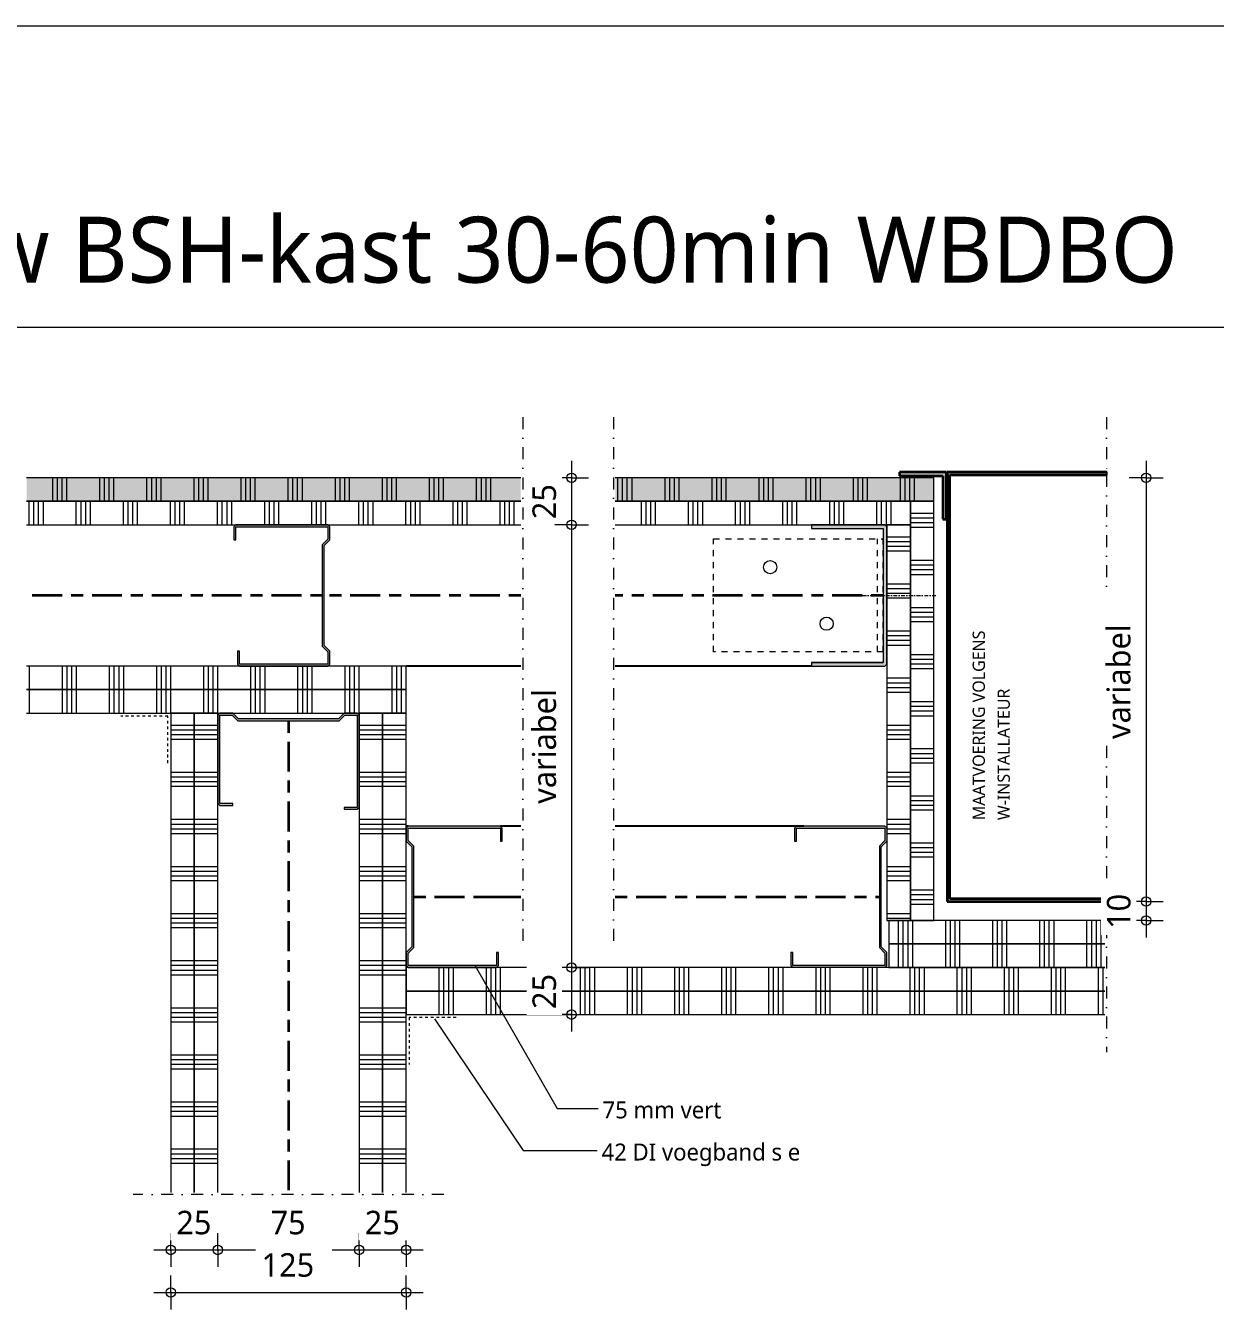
# Model space of a CAD drawing. Header units: millimetres. Extents: x -617 to 12931, y -7813 to -1363.
# Drawn here: x 9557 to 10188, y -3530 to -2848 of the extents above; entities that cross this region are included whole.
import ezdxf

# ---------------------------------------------------------------- set-up
doc = ezdxf.new("R2010")
doc.units = ezdxf.units.MM
for name, pattern in [('Center', [31.75, 6.35, -4.7625, 15.875, -4.7625]), ('Dash', [6.35, 3.175, -3.175]), ('Dash dot', [15.875, 6.35, -4.7625, 0, -4.7625]), ('Streep 1_5', [3, 1.5, -1.5]), ('Streep-stip _ detail', [4, 2, -1, 0, -1])]:
    doc.linetypes.add(name, pattern=pattern)
for name, color, linetype, lineweight in [('A-ANNO-DIMS', 211, 'Continuous', 13), ('A-ANNO-DIMS-5', 211, 'Continuous', 13), ('A-ANNO-IDEN', 131, 'Continuous', 18), ('A-DETL', 90, 'Continuous', 13), ('A-DETL-CNTR', 5, 'Center', 35), ('A-DETL-GENF', 92, 'Continuous', 18), ('A-DETL-MBND', 5, 'Continuous', 25), ('A-DETL-THIN', 151, 'Continuous', 18), ('G-ANNO-TEXT', 231, 'Continuous', 13)]:
    doc.layers.add(name, color=color, linetype=linetype, lineweight=lineweight)
doc.styles.add('Segoe UI_2', font='segoeui.ttf', dxfattribs={"height": 9})
doc.styles.add('Segoe UI_3', font='segoeui.ttf', dxfattribs={"height": 12.5})
doc.styles.add('Segoe UI_6', font='segoeui.ttf', dxfattribs={"height": 35})
doc.styles.add('Segoe UI_7', font='segoeui.ttf', dxfattribs={"height": 6.5})
doc.dimstyles.new('2_5_mm', dxfattribs={"dimscale": 304.8, "dimtxt": 13.092049, "dimasz": 0.016404, "dimexe": 0.029528, "dimexo": 0.0625, "dimgap": 0.014764, "dimtad": 1, "dimdec": 0, "dimzin": 0, "dimdsep": 46, "dimtxsty": 'Segoe UI_3', "dimblk1": 'DOTBLANK', "dimblk2": 'DOTBLANK', "dimsah": 1, "dimcen": 0.09, "dimdle": 0.029528, "dimazin": 0, "dimtfac": 1, "dimtdec": 4, "dimtix": 1, "dimtmove": 0, "dimatfit": 3, "dimfxl": 0.029528, "dimfxlon": 1, "dimtvp": 1, "dimtfill": 1, "dimtolj": 1, "dimtzin": 0, "dimarcsym": 2})
doc.dimstyles.new('2_5_mm_1', dxfattribs={"dimscale": 304.8, "dimtxt": 13.092049, "dimasz": 0.016404, "dimexe": 0.029528, "dimexo": 0.0625, "dimgap": 0.014764, "dimtad": 1, "dimdec": 0, "dimzin": 0, "dimdsep": 46, "dimtxsty": 'Segoe UI_3', "dimblk1": 'DOTBLANK', "dimblk2": 'DOTBLANK', "dimsah": 1, "dimcen": 0.09, "dimdle": 0.029528, "dimazin": 0, "dimtfac": 1, "dimtdec": 4, "dimtix": 1, "dimtmove": 2, "dimatfit": 3, "dimfxl": 0.029528, "dimfxlon": 1, "dimtvp": 1, "dimtfill": 1, "dimtolj": 1, "dimtzin": 0, "dimarcsym": 2})

# ---------------------------------------------------------------- blocks, each defined once
blk = doc.blocks.new('40  gipsplaat - D12_5-V314-22_1 Principedetails metalstud')
at = {"layer": 'A-DETL-GENF', "lineweight": 13}
h = blk.add_hatch(dxfattribs=at)
h.set_pattern_fill('FP_408', color=256, style=0, pattern_type=2)
h.set_pattern_definition([(90, (-10004.9, 3348.086), (-25, 1e-15), []), (90, (-10002.4, 3348.086), (-25, 1e-15), []), (90, (-9999.9, 3348.086), (-25, 1e-15), []), (90, (-9997.4, 3348.086), (-25, 1e-15), [])])
h.paths.add_polyline_path([(300, 0), (300, 12.5), (187.91, 12.5), (187.91, 0), (249.71, 0)])
h.paths.add_polyline_path([(73.39, 0), (114.66, 0), (114.66, 12.5), (0, 12.5), (0, 0), (14.62, 0)])
at = {"layer": 'A-DETL-GENF'}
for p, q in [((114.66, 12.5), (0, 12.5)), ((0, 12.5), (0, 0)), ((0, 12.5), (0, 0)), ((300, 12.5), (187.91, 12.5)), ((300, 0), (300, 12.5)), ((300, 0), (300, 12.5)), ((0, 0), (114.66, 0)), ((187.91, 0), (300, 0))]:
    blk.add_line(p, q, dxfattribs=at)
blk = doc.blocks.new('40  gipsplaat - D12_5-V315-22_1 Principedetails metalstud')
at = {"layer": 'A-DETL-GENF', "lineweight": 13}
h = blk.add_hatch(dxfattribs=at)
h.set_pattern_fill('FP_409', color=256, style=0, pattern_type=2)
h.set_pattern_definition([(90, (-10004.9, 3335.586), (-25, 1e-15), []), (90, (-10002.4, 3335.586), (-25, 1e-15), []), (90, (-9999.9, 3335.586), (-25, 1e-15), []), (90, (-9997.4, 3335.586), (-25, 1e-15), [])])
h.paths.add_polyline_path([(278.35, 0), (300, 0), (300, 12.5), (187.91, 12.5), (187.91, 0), (249.71, 0)])
h.paths.add_polyline_path([(114.66, 0), (114.66, 12.5), (0, 12.5), (0, 0), (73.39, 0)])
at = {"layer": 'A-DETL-GENF'}
for p, q in [((24, 12.5), (0, 12.5)), ((0, 12.5), (0, 0)), ((0, 12.5), (0, 0)), ((114.66, 12.5), (24, 12.5)), ((114.66, 12.5), (24, 12.5)), ((278.35, 12.5), (187.91, 12.5)), ((278.35, 12.5), (187.91, 12.5)), ((300, 12.5), (278.35, 12.5)), ((300, 0), (300, 12.5)), ((300, 0), (300, 12.5)), ((0, 0), (114.66, 0)), ((0, 0), (114.66, 0)), ((187.91, 0), (300, 0)), ((187.91, 0), (300, 0))]:
    blk.add_line(p, q, dxfattribs=at)
blk = doc.blocks.new('40  gipsplaat - D12_5-V344-22_1 Principedetails metalstud')
at = {"layer": 'A-DETL-GENF', "lineweight": 13}
h = blk.add_hatch(dxfattribs=at)
h.set_pattern_fill('FP_438', color=256, style=0, pattern_type=2)
h.set_pattern_definition([(270, (10016.4, -3100.586), (25, 1e-15), []), (270, (10013.9, -3100.586), (25, 1e-15), []), (270, (10011.4, -3100.586), (25, 1e-15), []), (270, (10008.9, -3100.586), (25, 1e-15), [])])
h.paths.add_polyline_path([(469.17, 12.5), (206.84, 12.5), (206.84, 0), (469.17, 0)])
h.paths.add_polyline_path([(52.5, 12.5), (0, 12.5), (0, 0), (156.67, 0), (156.67, 12.5)])
at = {"layer": 'A-DETL-GENF'}
for p, q in [((12.5, 12.5), (0, 12.5)), ((0, 12.5), (0, 0)), ((0, 12.5), (0, 0)), ((13.5, 12.5), (12.5, 12.5)), ((13.5, 12.5), (12.5, 12.5)), ((52.5, 12.5), (13.5, 12.5)), ((156.67, 12.5), (52.5, 12.5)), ((156.67, 12.5), (52.5, 12.5)), ((309.19, 12.5), (206.84, 12.5)), ((309.19, 12.5), (206.84, 12.5)), ((348.19, 12.5), (309.19, 12.5)), ((358.19, 12.5), (348.19, 12.5)), ((469.17, 12.5), (358.19, 12.5)), ((469.17, 12.5), (358.19, 12.5)), ((0, 0), (156.67, 0)), ((206.84, 0), (469.17, 0))]:
    blk.add_line(p, q, dxfattribs=at)
blk = doc.blocks.new('40  gipsplaat - stootvast D12_5-V345-22_1 Principedetails metalstud')
at = {"layer": 'A-DETL-GENF'}
h = blk.add_hatch(color=256, dxfattribs=at)
h.paths.add_polyline_path([(481.67, 12.5), (219.34, 12.5), (219.34, 0), (481.67, 0)])
h.paths.add_polyline_path([(12.5, 12.5), (0, 12.5), (0, 0), (169.17, 0), (169.17, 12.5)])
at = {"layer": 'A-DETL-GENF', "lineweight": 13}
h = blk.add_hatch(dxfattribs=at)
h.set_pattern_fill('FP_439', color=256, style=0, pattern_type=2)
h.set_pattern_definition([(270, (10028.9, -3088.086), (25, 1e-15), []), (270, (10026.4, -3088.086), (25, 1e-15), []), (270, (10023.9, -3088.086), (25, 1e-15), []), (270, (10021.4, -3088.086), (25, 1e-15), [])])
h.paths.add_polyline_path([(303.24, 12.5), (219.34, 12.5), (219.34, 0), (481.67, 0), (481.67, 12.5), (420.78, 12.5)])
h.paths.add_polyline_path([(12.5, 12.5), (0, 12.5), (0, 0), (169.17, 0), (169.17, 12.5)])
at = {"layer": 'A-DETL-GENF'}
for p, q in [((12.5, 12.5), (0, 12.5)), ((0, 12.5), (0, 0)), ((0, 12.5), (0, 0)), ((169.17, 12.5), (12.5, 12.5)), ((169.17, 12.5), (12.5, 12.5)), ((481.67, 12.5), (219.34, 12.5)), ((481.67, 12.5), (219.34, 12.5)), ((0, 0), (169.17, 0)), ((0, 0), (169.17, 0)), ((219.34, 0), (481.67, 0)), ((219.34, 0), (481.67, 0))]:
    blk.add_line(p, q, dxfattribs=at)
blk = doc.blocks.new('40  gipsplaat - D12_5-V346-22_1 Principedetails metalstud')
at = {"layer": 'A-DETL-GENF'}
for p, q in [((0, 0), (282.94, 0)), ((356.18, 0), (679.33, 0)), ((679.33, 0), (680.16, 0)), ((679.33, 0), (680.16, 0))]:
    blk.add_line(p, q, dxfattribs=at)
blk = doc.blocks.new('40  gipsplaat - D12_5-V347-22_1 Principedetails metalstud')
at = {"layer": 'A-DETL-GENF'}
for p, q in [((282.94, 12.5), (0, 12.5)), ((679.33, 12.5), (356.18, 12.5))]:
    blk.add_line(p, q, dxfattribs=at)
blk = doc.blocks.new('22 metalstud profiel - 75 mm vert-V297-22_1 Principedetails metalstud')
at = {"layer": 'A-DETL-GENF'}
blk.add_hatch(color=256, dxfattribs=at).paths.add_polyline_path([(-37.5, 50), (-37.5, 1), (-36.5, 0), (-29.5, 0), (-26.5, 3), (26.5, 3), (29.5, 0), (36.5, 0), (37.5, 1), (37.5, 48), (36.5, 49), (29.5, 49), (29.5, 48), (36.5, 48), (36.5, 1), (29.91, 1), (26.91, 4), (-26.91, 4), (-29.91, 1), (-36.5, 1), (-36.5, 50), (-29.5, 50), (-29.5, 51), (-36.5, 51)])
for p, q in [((-36.5, 51), (-37.5, 50)), ((-29.5, 51), (-36.5, 51)), ((-36.5, 1), (-36.5, 50)), ((-36.5, 50), (-29.5, 50)), ((-29.5, 50), (-29.5, 51)), ((36.5, 49), (29.5, 49)), ((29.5, 49), (29.5, 48)), ((29.5, 48), (36.5, 48)), ((37.5, 48), (36.5, 49)), ((36.5, 48), (36.5, 1)), ((37.5, 1), (37.5, 48)), ((-37.5, 1), (-36.5, 0)), ((-29.91, 1), (-36.5, 1)), ((-36.5, 0), (-29.5, 0)), ((-26.91, 4), (-29.91, 1)), ((-29.5, 0), (-26.5, 3)), ((26.91, 4), (-26.91, 4)), ((-26.5, 3), (26.5, 3)), ((26.5, 3), (29.5, 0)), ((29.91, 1), (26.91, 4)), ((36.5, 1), (29.91, 1)), ((36.5, 0), (37.5, 1))]:
    blk.add_line(p, q, dxfattribs=at)
blk = doc.blocks.new('40  gipsplaat - D12_5-V350-22_1 Principedetails metalstud')
at = {"layer": 'A-DETL-GENF', "lineweight": 13}
h = blk.add_hatch(dxfattribs=at)
h.set_pattern_fill('FP_442', color=256, style=0, pattern_type=2)
h.set_pattern_definition([(90, (-3123.086, -10013.9), (-25, 1e-15), []), (90, (-3125.586, -10013.9), (-25, 1e-15), []), (90, (-3128.086, -10013.9), (-25, 1e-15), []), (90, (-3130.586, -10013.9), (-25, 1e-15), [])])
h.paths.add_polyline_path([(210, 12.5), (0, 12.5), (0, 0), (210, 0)])
at = {"layer": 'A-DETL-GENF'}
for p, q in [((210, 12.5), (0, 12.5)), ((0, 12.5), (0, 0)), ((0, 12.5), (0, 0)), ((210, 0), (210, 12.5)), ((210, 0), (210, 12.5)), ((0, 0), (1, 0)), ((0, 0), (1, 0)), ((1, 0), (74, 0)), ((74, 0), (210, 0)), ((74, 0), (210, 0))]:
    blk.add_line(p, q, dxfattribs=at)
blk = doc.blocks.new('40  gipsplaat - D12_5-V351-22_1 Principedetails metalstud')
at = {"layer": 'A-DETL-GENF', "lineweight": 13}
h = blk.add_hatch(dxfattribs=at)
h.set_pattern_fill('FP_443', color=256, style=0, pattern_type=2)
h.set_pattern_definition([(90, (-3110.586, -10026.4), (-25, 1e-15), []), (90, (-3113.086, -10026.4), (-25, 1e-15), []), (90, (-3115.586, -10026.4), (-25, 1e-15), []), (90, (-3118.086, -10026.4), (-25, 1e-15), [])])
h.paths.add_polyline_path([(222.5, 12.5), (0, 12.5), (0, 0), (222.5, 0), (222.5, 3.12)])
at = {"layer": 'A-DETL-GENF'}
for p, q in [((222.5, 12.5), (0, 12.5)), ((0, 12.5), (0, 0)), ((222.5, 12.5), (0, 12.5)), ((0, 12.5), (0, 0)), ((222.5, 0), (222.5, 12.5)), ((222.5, 0), (222.5, 12.5)), ((0, 0), (222.5, 0)), ((0, 0), (222.5, 0))]:
    blk.add_line(p, q, dxfattribs=at)
blk = doc.blocks.new('40  gipsplaat - D12_5-V354-22_1 Principedetails metalstud')
at = {"layer": 'A-DETL-GENF', "lineweight": 13}
h = blk.add_hatch(dxfattribs=at)
h.set_pattern_fill('FP_446', color=256, style=0, pattern_type=2)
h.set_pattern_definition([(90, (-9748.73, 3360.586), (-25, 1e-15), []), (90, (-9746.23, 3360.586), (-25, 1e-15), []), (90, (-9743.73, 3360.586), (-25, 1e-15), []), (90, (-9741.23, 3360.586), (-25, 1e-15), [])])
h.paths.add_polyline_path([(796.02, -12.5), (796.02, 0), (444.08, 0), (444.08, -12.5), (564.65, -12.5)])
h.paths.add_polyline_path([(329.56, -12.5), (370.83, -12.5), (370.83, 0), (0, 0), (0, -12.5), (212.02, -12.5)])
at = {"layer": 'A-DETL-GENF'}
for p, q in [((370.83, 0), (0, 0)), ((0, 0), (0, -12.5)), ((0, 0), (0, -8)), ((796.02, 0), (444.08, 0)), ((0, -12.5), (370.83, -12.5)), ((0, -12.5), (370.83, -12.5)), ((444.08, -12.5), (796.02, -12.5)), ((444.08, -12.5), (796.02, -12.5))]:
    blk.add_line(p, q, dxfattribs=at)
blk = doc.blocks.new('40  gipsplaat - D12_5-V355-22_1 Principedetails metalstud')
at = {"layer": 'A-DETL-GENF', "lineweight": 13}
h = blk.add_hatch(dxfattribs=at)
h.set_pattern_fill('FP_447', color=256, style=0, pattern_type=2)
h.set_pattern_definition([(90, (-9748.73, 3348.086), (-25, 1e-15), []), (90, (-9746.23, 3348.086), (-25, 1e-15), []), (90, (-9743.73, 3348.086), (-25, 1e-15), []), (90, (-9741.23, 3348.086), (-25, 1e-15), [])])
h.paths.add_polyline_path([(796.02, -12.5), (796.02, 0), (444.08, 0), (444.08, -12.5), (564.65, -12.5)])
h.paths.add_polyline_path([(270.79, -12.5), (370.83, -12.5), (370.83, 0), (0, 0), (0, -12.5), (212.02, -12.5)])
at = {"layer": 'A-DETL-GENF'}
for p, q in [((1, 0), (0, 0)), ((0, 0), (0, -12.5)), ((1, 0), (0, 0)), ((40, 0), (1, 0)), ((48, 0), (40, 0)), ((370.83, 0), (48, 0)), ((370.83, 0), (48, 0)), ((796.02, 0), (444.08, 0)), ((796.02, 0), (444.08, 0)), ((0, -12.5), (370.83, -12.5)), ((0, -12.5), (370.83, -12.5)), ((444.08, -12.5), (796.02, -12.5)), ((444.08, -12.5), (796.02, -12.5))]:
    blk.add_line(p, q, dxfattribs=at)
blk = doc.blocks.new('40  gipsplaat - D12_5-V356-22_1 Principedetails metalstud')
at = {"layer": 'A-DETL-GENF', "lineweight": 13}
h = blk.add_hatch(dxfattribs=at)
h.set_pattern_fill('FP_448', color=256, style=0, pattern_type=2)
h.set_pattern_definition([(270, (9748.73, -3200.586), (25, 1e-15), []), (270, (9746.23, -3200.586), (25, 1e-15), []), (270, (9743.73, -3200.586), (25, 1e-15), []), (270, (9741.23, -3200.586), (25, 1e-15), [])])
h.paths.add_polyline_path([(12.5, 12.5), (0, 12.5), (0, 0), (201.5, 0), (201.5, 12.5), (23.07, 12.5)])
at = {"layer": 'A-DETL-GENF'}
for p, q in [((25, 12.5), (0, 12.5)), ((0, 12.5), (0, 0)), ((0, 12.5), (0, 0)), ((26, 12.5), (25, 12.5)), ((26, 12.5), (25, 12.5)), ((33, 12.5), (26, 12.5)), ((92, 12.5), (33, 12.5)), ((92, 12.5), (33, 12.5)), ((99, 12.5), (92, 12.5)), ((100, 12.5), (99, 12.5)), ((100, 12.5), (99, 12.5)), ((125, 12.5), (100, 12.5)), ((201.5, 12.5), (125, 12.5)), ((201.5, 12.5), (125, 12.5)), ((0, 0), (201.5, 0))]:
    blk.add_line(p, q, dxfattribs=at)
blk = doc.blocks.new('40  gipsplaat - D12_5-V357-22_1 Principedetails metalstud')
at = {"layer": 'A-DETL-GENF', "lineweight": 13}
h = blk.add_hatch(dxfattribs=at)
h.set_pattern_fill('FP_449', color=256, style=0, pattern_type=2)
h.set_pattern_definition([(270, (9748.73, -3188.086), (25, 1e-15), []), (270, (9746.23, -3188.086), (25, 1e-15), []), (270, (9743.73, -3188.086), (25, 1e-15), []), (270, (9741.23, -3188.086), (25, 1e-15), [])])
h.paths.add_polyline_path([(0, 12.5), (0, 0), (201.5, 0), (201.5, 12.5), (23.07, 12.5)])
at = {"layer": 'A-DETL-GENF'}
for p, q in [((201.5, 12.5), (0, 12.5)), ((0, 12.5), (0, 0)), ((201.5, 12.5), (0, 12.5)), ((0, 12.5), (0, 0)), ((0, 0), (41.52, 0)), ((0, 0), (41.52, 0)), ((41.52, 0), (80.52, 0)), ((80.52, 0), (88.52, 0)), ((88.52, 0), (201.5, 0)), ((88.52, 0), (201.5, 0))]:
    blk.add_line(p, q, dxfattribs=at)
blk = doc.blocks.new('22 metalstud profiel - 75 mm vert-4394541-22_1 Principedetails metalstud')
at = {"layer": 'A-DETL-GENF'}
blk.add_hatch(color=256, dxfattribs=at).paths.add_polyline_path([(29.5, 0), (26.5, -3), (-26.5, -3), (-29.5, 0), (-36.5, 0), (-37.5, -1), (-37.5, -50), (-36.5, -51), (-29.5, -51), (-29.5, -50), (-36.5, -50), (-36.5, -1), (-29.91, -1), (-26.91, -4), (26.91, -4), (29.91, -1), (36.5, -1), (36.5, -48), (29.5, -48), (29.5, -49), (36.5, -49), (37.5, -48), (37.5, -1), (36.5, 0)])
for p, q in [((-36.5, 0), (-37.5, -1)), ((-29.5, 0), (-36.5, 0)), ((-26.5, -3), (-29.5, 0)), ((29.5, 0), (26.5, -3)), ((36.5, 0), (29.5, 0)), ((37.5, -1), (36.5, 0)), ((-37.5, -1), (-37.5, -50)), ((-36.5, -50), (-36.5, -1)), ((-36.5, -1), (-29.91, -1)), ((-29.91, -1), (-26.91, -4)), ((-26.91, -4), (26.91, -4)), ((26.5, -3), (-26.5, -3)), ((26.91, -4), (29.91, -1)), ((29.91, -1), (36.5, -1)), ((36.5, -1), (36.5, -48)), ((37.5, -48), (37.5, -1)), ((-37.5, -50), (-36.5, -51)), ((-29.5, -50), (-36.5, -50)), ((-36.5, -51), (-29.5, -51)), ((-29.5, -51), (-29.5, -50)), ((36.5, -48), (29.5, -48)), ((29.5, -48), (29.5, -49)), ((29.5, -49), (36.5, -49)), ((36.5, -49), (37.5, -48))]:
    blk.add_line(p, q, dxfattribs=at)
blk = doc.blocks.new('00 afbreeklijn 1 s l - Type 1-2338415-22_1 Principedetails metalstud')
at = {"layer": 'A-DETL-GENF', "linetype": 'Dash dot'}
for p, q in [((262.12, 48.17), (-20, 48.17)), ((262.12, 0), (-20, 0))]:
    blk.add_line(p, q, dxfattribs=at)
blk = doc.blocks.new('22 verzwaard metalstud profiel - 75 mm-V272-22_1 Principedetails metalstud')
at = {"layer": 'A-DETL-GENF'}
blk.add_hatch(color=256, dxfattribs=at).paths.add_polyline_path([(37.5, -40), (37.5, -1), (36.5, 0), (-36.5, 0), (-37.5, -1), (-37.5, -40), (-35.5, -40), (-35.5, -2), (35.5, -2), (35.5, -40)])
for p, q in [((-36.5, 0), (-37.5, -1)), ((-37.5, -1), (-36.5, 0)), ((36.5, 0), (-36.5, 0)), ((36.5, 0), (-36.5, 0)), ((37.5, -1), (36.5, 0)), ((-37.5, -1), (-37.5, -40)), ((-37.5, -40), (-37.5, -1)), ((-35.5, -2), (35.5, -2)), ((-35.5, -40), (-35.5, -2)), ((-35.5, -40), (-35.5, -2)), ((-35.5, -2), (35.5, -2)), ((35.5, -2), (35.5, -40)), ((35.5, -40), (35.5, -2)), ((37.5, -1), (36.5, 0)), ((37.5, -40), (37.5, -1)), ((37.5, -40), (37.5, -1)), ((-37.5, -40), (-35.5, -40)), ((-37.5, -40), (-35.5, -40)), ((35.5, -40), (37.5, -40)), ((35.5, -40), (37.5, -40))]:
    blk.add_line(p, q, dxfattribs=at)
blk = doc.blocks.new('40  gipsplaat - D12_5-V359-22_1 Principedetails metalstud')
at = {"layer": 'A-DETL-GENF', "lineweight": 13}
h = blk.add_hatch(dxfattribs=at)
h.set_pattern_fill('FP_450', color=256, style=0, pattern_type=2)
h.set_pattern_definition([(90, (-3223.086, -9758.73), (-25, 1e-15), []), (90, (-3225.586, -9758.73), (-25, 1e-15), []), (90, (-3228.086, -9758.73), (-25, 1e-15), []), (90, (-3230.586, -9758.73), (-25, 1e-15), [])])
h.paths.add_polyline_path([(254.47, -12.5), (254.47, 0), (0, 0), (0, -12.5), (155.5, -12.5)])
at = {"layer": 'A-DETL-GENF'}
for p, q in [((61, 0), (0, 0)), ((0, 0), (0, -12.5)), ((61, 0), (0, 0)), ((0, 0), (0, -12.5)), ((68, 0), (61, 0)), ((127, 0), (68, 0)), ((127, 0), (68, 0)), ((134, 0), (127, 0)), ((254.47, 0), (134, 0)), ((254.47, 0), (134, 0)), ((0, -12.5), (254.47, -12.5))]:
    blk.add_line(p, q, dxfattribs=at)
blk = doc.blocks.new('40  gipsplaat - D12_5-V360-22_1 Principedetails metalstud')
at = {"layer": 'A-DETL-GENF', "lineweight": 13}
h = blk.add_hatch(dxfattribs=at)
h.set_pattern_fill('FP_451', color=256, style=0, pattern_type=2)
h.set_pattern_definition([(90, (-3223.086, -9746.23), (-25, 1e-15), []), (90, (-3225.586, -9746.23), (-25, 1e-15), []), (90, (-3228.086, -9746.23), (-25, 1e-15), []), (90, (-3230.586, -9746.23), (-25, 1e-15), [])])
h.paths.add_polyline_path([(254.47, 0), (0, 0), (0, -12.5), (254.47, -12.5), (254.47, -10.57)])
at = {"layer": 'A-DETL-GENF'}
for p, q in [((254.47, 0), (0, 0)), ((0, 0), (0, -12.5)), ((254.47, 0), (0, 0)), ((0, 0), (0, -12.5)), ((0, -12.5), (1, -12.5)), ((0, -12.5), (1, -12.5)), ((1, -12.5), (40, -12.5)), ((40, -12.5), (50, -12.5)), ((50, -12.5), (254.47, -12.5)), ((50, -12.5), (254.47, -12.5))]:
    blk.add_line(p, q, dxfattribs=at)
blk = doc.blocks.new('40  gipsplaat - D12_5-V361-22_1 Principedetails metalstud')
at = {"layer": 'A-DETL-GENF', "lineweight": 13}
h = blk.add_hatch(dxfattribs=at)
h.set_pattern_fill('FP_452', color=256, style=0, pattern_type=2)
h.set_pattern_definition([(90, (-3223.086, -9658.73), (-25, 1e-15), []), (90, (-3225.586, -9658.73), (-25, 1e-15), []), (90, (-3228.086, -9658.73), (-25, 1e-15), []), (90, (-3230.586, -9658.73), (-25, 1e-15), [])])
h.paths.add_polyline_path([(254.47, 0), (0, 0), (0, -12.5), (254.47, -12.5)])
at = {"layer": 'A-DETL-GENF'}
for p, q in [((1, 0), (0, 0)), ((0, 0), (0, -12.5)), ((1, 0), (0, 0)), ((0, 0), (0, -12.5)), ((40, 0), (1, 0)), ((48, 0), (40, 0)), ((254.47, 0), (48, 0)), ((254.47, 0), (48, 0)), ((0, -12.5), (254.47, -12.5))]:
    blk.add_line(p, q, dxfattribs=at)
blk = doc.blocks.new('40  gipsplaat - D12_5-V362-22_1 Principedetails metalstud')
at = {"layer": 'A-DETL-GENF', "lineweight": 13}
h = blk.add_hatch(dxfattribs=at)
h.set_pattern_fill('FP_453', color=256, style=0, pattern_type=2)
h.set_pattern_definition([(90, (-3223.086, -9646.23), (-25, 1e-15), []), (90, (-3225.586, -9646.23), (-25, 1e-15), []), (90, (-3228.086, -9646.23), (-25, 1e-15), []), (90, (-3230.586, -9646.23), (-25, 1e-15), [])])
h.paths.add_polyline_path([(254.47, 0), (0, 0), (0, -12.5), (254.47, -12.5)])
at = {"layer": 'A-DETL-GENF'}
for p, q in [((254.47, 0), (0, 0)), ((0, 0), (0, -12.5)), ((254.47, 0), (0, 0)), ((0, 0), (0, -12.5)), ((0, -12.5), (254.47, -12.5)), ((0, -12.5), (254.47, -12.5))]:
    blk.add_line(p, q, dxfattribs=at)
blk = doc.blocks.new('22 metalstud profiel - 75 mm vert-4394546-22_1 Principedetails metalstud')
at = {"layer": 'A-DETL-GENF'}
blk.add_hatch(color=256, dxfattribs=at).paths.add_polyline_path([(-37.5, 50), (-37.5, 1), (-36.5, 0), (-29.5, 0), (-26.5, 3), (26.5, 3), (29.5, 0), (36.5, 0), (37.5, 1), (37.5, 48), (36.5, 49), (29.5, 49), (29.5, 48), (36.5, 48), (36.5, 1), (29.91, 1), (26.91, 4), (-26.91, 4), (-29.91, 1), (-36.5, 1), (-36.5, 50), (-29.5, 50), (-29.5, 51), (-36.5, 51)])
for p, q in [((-36.5, 51), (-37.5, 50)), ((-37.5, 50), (-37.5, 1)), ((-29.5, 51), (-36.5, 51)), ((-36.5, 1), (-36.5, 50)), ((-36.5, 50), (-29.5, 50)), ((-29.5, 50), (-29.5, 51)), ((36.5, 49), (29.5, 49)), ((29.5, 49), (29.5, 48)), ((29.5, 48), (36.5, 48)), ((37.5, 48), (36.5, 49)), ((36.5, 48), (36.5, 1)), ((37.5, 1), (37.5, 48)), ((-37.5, 1), (-36.5, 0)), ((-29.91, 1), (-36.5, 1)), ((-36.5, 0), (-29.5, 0)), ((-26.91, 4), (-29.91, 1)), ((-29.5, 0), (-26.5, 3)), ((26.91, 4), (-26.91, 4)), ((-26.5, 3), (26.5, 3)), ((26.5, 3), (29.5, 0)), ((29.91, 1), (26.91, 4)), ((29.5, 0), (36.5, 0)), ((36.5, 1), (29.91, 1)), ((36.5, 0), (37.5, 1))]:
    blk.add_line(p, q, dxfattribs=at)
blk = doc.blocks.new('00 afbreeklijn 1 s l - Type 1-2338414-22_1 Principedetails metalstud')
at = {"layer": 'A-DETL-GENF', "linetype": 'Dash dot'}
blk.add_line((145, 0), (-20, 0), dxfattribs=at)
blk = doc.blocks.new('30 L-anker plat a e - 90x60-4462557-22_1 Principedetails metalstud')
at = {"layer": 'A-DETL-GENF', "linetype": 'Streep-stip _ detail', "lineweight": 13}
blk.add_line((5, -15), (5, 30), dxfattribs=at)
at = {"layer": 'A-DETL-GENF', "linetype": 'Dash'}
for p, q in [((-25, -90), (-25, 0)), ((35, 0), (-25, 0)), ((35, 0), (35, -90)), ((35, -3), (-25, -3)), ((35, -90), (-25, -90))]:
    blk.add_line(p, q, dxfattribs=at)
at = {"layer": 'A-DETL-GENF', "lineweight": 13}
for centre in [(20, -30), (-10, -60)]:
    blk.add_circle(centre, 3.5, dxfattribs=at)
blk = doc.blocks.new('42 voegband - 42 DI voegband s e-2057820-22_1 Principedetails metalstud')
at = {"layer": 'A-DETL-GENF', "linetype": 'Streep 1_5'}
for p, q in [((-1.5, -1.5), (-26.5, -1.5)), ((-1.5, -26.5), (-1.5, -1.5))]:
    blk.add_line(p, q, dxfattribs=at)
blk = doc.blocks.new('00 afbreeklijn 1 s l - Type 1-2338423-22_1 Principedetails metalstud')
at = {"layer": 'A-DETL-GENF', "linetype": 'Dash dot'}
for p, q in [((286.5, 0), (-20, 0)), ((317.12, 0), (287.99, 0)), ((286.5, -71.25), (-20, -71.25)), ((317.12, -71.25), (287.99, -71.25))]:
    blk.add_line(p, q, dxfattribs=at)
blk = doc.blocks.new('DIMBLOCK187-22_1 Principedetails metalstud')
at = {"layer": 'A-ANNO-DIMS-5'}
for p, q in [((9633.73, -3498.01), (9633.73, -3489.01)), ((9658.73, -3498.01), (9658.73, -3489.01)), ((9624.73, -3498.01), (9658.73, -3498.01)), ((9633.73, -3498.01), (9633.73, -3507.01)), ((9658.73, -3498.01), (9658.73, -3507.01))]:
    blk.add_line(p, q, dxfattribs=at)
for centre in [(9633.73, -3498.01), (9658.73, -3498.01)]:
    blk.add_circle(centre, 2.5, dxfattribs=at)
at = {"layer": 'A-ANNO-DIMS-5', "color": 0, "insert": (9636.71, -3477.2), "char_height": 12.5, "width": 22.8516, "attachment_point": 1, "line_spacing_factor": 1.142579, "style": 'Segoe UI_3', "bg_fill": 3, "box_fill_scale": 1.25, "bg_fill_color": 9, "bg_fill_true_color": 13158600, "bg_fill_transparency": 0}
blk.add_mtext('25', dxfattribs=at)
blk = doc.blocks.new('_DotBlank')
at = {"color": 0, "linetype": 'ByBlock', "lineweight": -2}
blk.add_line((-0.5, 0), (-1, 0), dxfattribs=at)
blk.add_circle((0, 0), 0.5, dxfattribs=at)
blk = doc.blocks.new('DIMBLOCK188-22_1 Principedetails metalstud')
at = {"layer": 'A-ANNO-DIMS-5'}
for p, q in [((9658.73, -3498.01), (9658.73, -3489.01)), ((9733.73, -3498.01), (9733.73, -3489.01)), ((9658.73, -3498.01), (9733.73, -3498.01)), ((9658.73, -3498.01), (9658.73, -3507.01)), ((9733.73, -3498.01), (9733.73, -3507.01))]:
    blk.add_line(p, q, dxfattribs=at)
for centre in [(9658.73, -3498.01), (9733.73, -3498.01)]:
    blk.add_circle(centre, 2.5, dxfattribs=at)
at = {"layer": 'A-ANNO-DIMS-5', "color": 0, "insert": (9686.71, -3477.2), "char_height": 12.5, "width": 22.8516, "attachment_point": 1, "line_spacing_factor": 1.142579, "style": 'Segoe UI_3', "bg_fill": 3, "box_fill_scale": 1.25, "bg_fill_color": 9, "bg_fill_true_color": 13158600, "bg_fill_transparency": 0}
blk.add_mtext('75', dxfattribs=at)
blk = doc.blocks.new('DIMBLOCK189-22_1 Principedetails metalstud')
at = {"layer": 'A-ANNO-DIMS-5'}
for p, q in [((9733.73, -3498.01), (9733.73, -3489.01)), ((9758.73, -3498.01), (9758.73, -3489.01)), ((9733.73, -3498.01), (9767.73, -3498.01)), ((9733.73, -3498.01), (9733.73, -3507.01)), ((9758.73, -3498.01), (9758.73, -3507.01))]:
    blk.add_line(p, q, dxfattribs=at)
for centre in [(9733.73, -3498.01), (9758.73, -3498.01)]:
    blk.add_circle(centre, 2.5, dxfattribs=at)
at = {"layer": 'A-ANNO-DIMS-5', "color": 0, "insert": (9736.71, -3477.2), "char_height": 12.5, "width": 22.8516, "attachment_point": 1, "line_spacing_factor": 1.142579, "style": 'Segoe UI_3', "bg_fill": 3, "box_fill_scale": 1.25, "bg_fill_color": 9, "bg_fill_true_color": 13158600, "bg_fill_transparency": 0}
blk.add_mtext('25', dxfattribs=at)
blk = doc.blocks.new('DIMBLOCK190-22_1 Principedetails metalstud')
at = {"layer": 'A-ANNO-DIMS-5'}
for p, q in [((9633.73, -3520.51), (9633.73, -3511.51)), ((9758.73, -3520.51), (9758.73, -3511.51)), ((9624.73, -3520.51), (9767.73, -3520.51)), ((9633.73, -3520.51), (9633.73, -3529.51)), ((9758.73, -3520.51), (9758.73, -3529.51))]:
    blk.add_line(p, q, dxfattribs=at)
for centre in [(9633.73, -3520.51), (9758.73, -3520.51)]:
    blk.add_circle(centre, 2.5, dxfattribs=at)
at = {"layer": 'A-ANNO-DIMS-5', "color": 0, "insert": (9681.95, -3499.7), "char_height": 12.5, "width": 34.2774, "attachment_point": 1, "line_spacing_factor": 1.142579, "style": 'Segoe UI_3', "bg_fill": 3, "box_fill_scale": 1.25, "bg_fill_color": 9, "bg_fill_true_color": 13158600, "bg_fill_transparency": 0}
blk.add_mtext('125', dxfattribs=at)
blk = doc.blocks.new('DIMBLOCK191-22_1 Principedetails metalstud')
at = {"layer": 'A-ANNO-DIMS-5'}
for p, q in [((9846.56, -3079.09), (9846.56, -3113.09)), ((9846.56, -3088.09), (9837.56, -3088.09)), ((9846.56, -3088.09), (9855.56, -3088.09)), ((9846.56, -3113.09), (9837.56, -3113.09)), ((9846.56, -3113.09), (9855.56, -3113.09))]:
    blk.add_line(p, q, dxfattribs=at)
for centre in [(9846.56, -3088.09), (9846.56, -3113.09)]:
    blk.add_circle(centre, 2.5, dxfattribs=at)
at = {"layer": 'A-ANNO-DIMS-5', "color": 0, "insert": (9825.75, -3110.11), "char_height": 12.5, "width": 22.8516, "attachment_point": 1, "rotation": 90, "line_spacing_factor": 1.142579, "style": 'Segoe UI_3', "bg_fill": 3, "box_fill_scale": 1.25, "bg_fill_color": 9, "bg_fill_true_color": 13158600, "bg_fill_transparency": 0}
blk.add_mtext('25', dxfattribs=at)
blk = doc.blocks.new('DIMBLOCK192-22_1 Principedetails metalstud')
at = {"layer": 'A-ANNO-DIMS-5'}
for p, q in [((9846.56, -3113.09), (9837.56, -3113.09)), ((9846.56, -3113.09), (9846.56, -3348.09)), ((9846.56, -3113.09), (9855.56, -3113.09)), ((9846.56, -3348.09), (9837.56, -3348.09)), ((9846.56, -3348.09), (9855.56, -3348.09))]:
    blk.add_line(p, q, dxfattribs=at)
for centre in [(9846.56, -3113.09), (9846.56, -3348.09)]:
    blk.add_circle(centre, 2.5, dxfattribs=at)
at = {"layer": 'A-ANNO-DIMS-5', "color": 0, "insert": (9825.75, -3261.17), "char_height": 12.5, "width": 73.4107, "attachment_point": 1, "rotation": 90, "line_spacing_factor": 1.142579, "style": 'Segoe UI_3', "bg_fill": 3, "box_fill_scale": 1.25, "bg_fill_color": 9, "bg_fill_true_color": 13158600, "bg_fill_transparency": 0}
blk.add_mtext('variabel', dxfattribs=at)
blk = doc.blocks.new('DIMBLOCK193-22_1 Principedetails metalstud')
at = {"layer": 'A-ANNO-DIMS-5'}
for p, q in [((9846.56, -3348.09), (9837.56, -3348.09)), ((9846.56, -3348.09), (9846.56, -3382.09)), ((9846.56, -3348.09), (9855.56, -3348.09)), ((9846.56, -3373.09), (9837.56, -3373.09)), ((9846.56, -3373.09), (9855.56, -3373.09))]:
    blk.add_line(p, q, dxfattribs=at)
for centre in [(9846.56, -3348.09), (9846.56, -3373.09)]:
    blk.add_circle(centre, 2.5, dxfattribs=at)
at = {"layer": 'A-ANNO-DIMS-5', "color": 0, "insert": (9825.75, -3370.11), "char_height": 12.5, "width": 22.8516, "attachment_point": 1, "rotation": 90, "line_spacing_factor": 1.142579, "style": 'Segoe UI_3', "bg_fill": 3, "box_fill_scale": 1.25, "bg_fill_color": 9, "bg_fill_true_color": 13158600, "bg_fill_transparency": 0}
blk.add_mtext('25', dxfattribs=at)
blk = doc.blocks.new('DIMBLOCK198-22_1 Principedetails metalstud')
at = {"layer": 'A-ANNO-DIMS-5'}
for p, q in [((10151.53, -3079.09), (10151.53, -3313.09)), ((10151.53, -3088.09), (10142.53, -3088.09)), ((10151.53, -3088.09), (10160.53, -3088.09)), ((10151.53, -3313.09), (10142.53, -3313.09)), ((10151.53, -3313.09), (10160.53, -3313.09))]:
    blk.add_line(p, q, dxfattribs=at)
for centre in [(10151.53, -3088.09), (10151.53, -3313.09)]:
    blk.add_circle(centre, 2.5, dxfattribs=at)
at = {"layer": 'A-ANNO-DIMS-5', "color": 0, "insert": (10130.72, -3226.76), "char_height": 12.5, "width": 73.4107, "attachment_point": 1, "rotation": 90, "line_spacing_factor": 1.142579, "style": 'Segoe UI_3', "bg_fill": 3, "box_fill_scale": 1.25, "bg_fill_color": 9, "bg_fill_true_color": 13158600, "bg_fill_transparency": 0}
blk.add_mtext('variabel', dxfattribs=at)
blk = doc.blocks.new('DIMBLOCK199-22_1 Principedetails metalstud')
at = {"layer": 'A-ANNO-DIMS-5'}
for p, q in [((10151.53, -3313.09), (10142.53, -3313.09)), ((10151.53, -3313.09), (10151.53, -3332.09)), ((10151.53, -3313.09), (10160.53, -3313.09)), ((10151.53, -3323.09), (10142.53, -3323.09)), ((10151.53, -3323.09), (10160.53, -3323.09))]:
    blk.add_line(p, q, dxfattribs=at)
for centre in [(10151.53, -3313.09), (10151.53, -3323.09)]:
    blk.add_circle(centre, 2.5, dxfattribs=at)
at = {"layer": 'A-ANNO-DIMS-5', "color": 0, "insert": (10130.72, -3327.61), "char_height": 12.5, "width": 22.8516, "attachment_point": 1, "rotation": 90, "line_spacing_factor": 1.142579, "style": 'Segoe UI_3', "bg_fill": 3, "box_fill_scale": 1.25, "bg_fill_color": 9, "bg_fill_true_color": 13158600, "bg_fill_transparency": 0}
blk.add_mtext('10', dxfattribs=at)

msp = doc.modelspace()

# ---------------------------------------------------------------- hatches: boundary and pattern name
at = {"layer": 'A-DETL-GENF'}
for points in [[(10043.63, -3110.09), (10045.63, -3110.09), (10045.63, -3085.09), (10020.63, -3085.09), (10020.63, -3087.09), (10043.63, -3087.09)], [(10045.9, -3313.09), (10129.88, -3313.09), (10129.88, -3311.59), (10047.4, -3311.59), (10047.4, -3086.59), (10130.9, -3086.59), (10130.9, -3085.09), (10045.9, -3085.09), (10045.9, -3257.72)]]:
    msp.add_hatch(color=7, dxfattribs=at).paths.add_polyline_path(points)

# ---------------------------------------------------------------- linework, layer by layer
at = {"layer": 'A-ANNO-IDEN'}
for p, q in [((9838.94, -3422.87), (9861.01, -3422.87)), ((9820.89, -3445.21), (9860.51, -3445.21))]:
    msp.add_line(p, q, dxfattribs=at)
at = {"layer": 'A-DETL', "lineweight": 18}
for p, q in [((8730.71, -2848.15), (12930.71, -2848.15)), ((8780.71, -3008.15), (10780.71, -3008.15))]:
    msp.add_line(p, q, dxfattribs=at)
at = {"layer": 'A-DETL', "lineweight": 35}
for p, q in [((10045.63, -3085.09), (10020.63, -3085.09)), ((10020.63, -3085.09), (10020.63, -3087.09)), ((10045.63, -3110.09), (10045.63, -3085.09)), ((10045.9, -3085.09), (10045.9, -3313.09)), ((10130.9, -3085.09), (10045.9, -3085.09)), ((10020.63, -3087.09), (10043.63, -3087.09)), ((10043.63, -3087.09), (10043.63, -3110.09)), ((10047.4, -3311.59), (10047.4, -3086.59)), ((10047.4, -3086.59), (10130.9, -3086.59)), ((10043.63, -3110.09), (10045.63, -3110.09)), ((10045.9, -3313.09), (10129.88, -3313.09)), ((10129.88, -3311.59), (10047.4, -3311.59))]:
    msp.add_line(p, q, dxfattribs=at)
at = {"layer": 'A-DETL-CNTR'}
for p, q in [((9714.21, -3150.59), (9557.23, -3150.59)), ((9819.56, -3150.59), (9715.21, -3150.59)), ((10011.9, -3150.59), (9869.73, -3150.59)), ((9696.23, -3217.09), (9696.23, -3467.55)), ((9762.73, -3310.59), (9819.56, -3310.59)), ((9799.58, -3310.59), (9819.56, -3310.59)), ((9869.73, -3310.59), (10010.9, -3310.59)), ((9869.73, -3310.59), (10005.9, -3310.59))]:
    msp.add_line(p, q, dxfattribs=at)
at = {"layer": 'A-DETL-MBND'}
for p, q in [((9819.56, -3188.09), (9758.73, -3188.09)), ((9973.9, -3188.09), (9869.73, -3188.09)), ((9759.73, -3273.09), (9758.73, -3273.09)), ((9819.56, -3273.09), (9808.73, -3273.09)), ((9969.9, -3273.09), (9869.73, -3273.09))]:
    msp.add_line(p, q, dxfattribs=at)
at = {"layer": 'A-DETL-THIN'}
for p, q in [((10130.9, -3086.59), (10130.9, -3085.09)), ((10129.88, -3313.09), (10129.88, -3311.59))]:
    msp.add_line(p, q, dxfattribs=at)

# ---------------------------------------------------------------- block references
at = {"layer": 'A-DETL-GENF', "linetype": 'Dash dot'}
for name, p, rotation in [('00 afbreeklijn 1 s l - Type 1-2338415-22_1 Principedetails metalstud', (9868.73, -3318.09), 89.99999999999984), ('00 afbreeklijn 1 s l - Type 1-2338423-22_1 Principedetails metalstud', (10130.56, -3373.09), 89.99999999999987)]:
    msp.add_blockref(name, p, dxfattribs=dict(at, rotation=rotation))
at = {"layer": 'A-DETL-GENF'}
for name, p, rotation in [('40  gipsplaat - stootvast D12_5-V345-22_1 Principedetails metalstud', (10038.9, -3088.09), 180), ('40  gipsplaat - D12_5-V344-22_1 Principedetails metalstud', (10026.4, -3100.59), 180), ('40  gipsplaat - D12_5-V351-22_1 Principedetails metalstud', (10026.4, -3100.59), 270), ('22 metalstud profiel - 75 mm vert-4394541-22_1 Principedetails metalstud', (9718.21, -3150.59), 269.9999999999998), ('22 verzwaard metalstud profiel - 75 mm-V272-22_1 Principedetails metalstud', (10013.9, -3150.59), 269.9999999999999), ('40  gipsplaat - D12_5-V350-22_1 Principedetails metalstud', (10013.9, -3113.09), 270), ('40  gipsplaat - D12_5-V357-22_1 Principedetails metalstud', (9758.73, -3188.09), 180), ('40  gipsplaat - D12_5-V356-22_1 Principedetails metalstud', (9758.73, -3200.59), 180), ('40  gipsplaat - D12_5-V362-22_1 Principedetails metalstud', (9646.23, -3213.09), 270), ('40  gipsplaat - D12_5-V361-22_1 Principedetails metalstud', (9658.73, -3213.09), 270), ('22 metalstud profiel - 75 mm vert-4394546-22_1 Principedetails metalstud', (9696.23, -3213.09), 180), ('40  gipsplaat - D12_5-V360-22_1 Principedetails metalstud', (9746.23, -3213.09), 270), ('40  gipsplaat - D12_5-V359-22_1 Principedetails metalstud', (9758.73, -3213.09), 270), ('22 metalstud profiel - 75 mm vert-4394546-22_1 Principedetails metalstud', (9758.73, -3310.59), 270.0000000000002), ('22 metalstud profiel - 75 mm vert-V297-22_1 Principedetails metalstud', (10013.9, -3310.59), 90.00000000000244), ('40  gipsplaat - D12_5-V346-22_1 Principedetails metalstud', (10485.75, -3360.59), 180), ('40  gipsplaat - D12_5-V347-22_1 Principedetails metalstud', (10485.75, -3348.09), 180)]:
    msp.add_blockref(name, p, dxfattribs=dict(at, rotation=rotation))
at = {"layer": 'A-DETL-GENF', "linetype": 'Streep-stip _ detail', "lineweight": 13, "rotation": 269.9999999999995}
msp.add_blockref('30 L-anker plat a e - 90x60-4462557-22_1 Principedetails metalstud', (10011.9, -3145.59), dxfattribs=at)
at = {"layer": 'A-DETL-GENF', "linetype": 'Streep 1_5'}
msp.add_blockref('42 voegband - 42 DI voegband s e-2057820-22_1 Principedetails metalstud', (9633.73, -3213.09), dxfattribs=at)
at = {"layer": 'A-DETL-GENF'}
for name, p in [('40  gipsplaat - D12_5-V315-22_1 Principedetails metalstud', (10014.9, -3335.59)), ('40  gipsplaat - D12_5-V314-22_1 Principedetails metalstud', (10014.9, -3348.09)), ('40  gipsplaat - D12_5-V355-22_1 Principedetails metalstud', (9758.73, -3348.09)), ('40  gipsplaat - D12_5-V354-22_1 Principedetails metalstud', (9758.73, -3360.59))]:
    msp.add_blockref(name, p, dxfattribs=at)
at = {"layer": 'A-DETL-GENF', "linetype": 'Streep 1_5', "rotation": 89.99999999999991}
msp.add_blockref('42 voegband - 42 DI voegband s e-2057820-22_1 Principedetails metalstud', (9758.73, -3373.09), dxfattribs=at)
at = {"layer": 'A-DETL-GENF', "linetype": 'Dash dot'}
msp.add_blockref('00 afbreeklijn 1 s l - Type 1-2338414-22_1 Principedetails metalstud', (9633.73, -3468.55), dxfattribs=at)

# ---------------------------------------------------------------- texts
at = {"layer": 'G-ANNO-TEXT', "color": 7, "insert": (9049.72, -2949.56), "char_height": 35, "width": 1414.1768, "attachment_point": 1, "style": 'Segoe UI_6'}
msp.add_mtext('gipskartonwand inbouw BSH-kast 30-60min WBDBO', dxfattribs=at)
at = {"layer": 'G-ANNO-TEXT', "color": 7, "char_height": 6.5, "attachment_point": 1, "rotation": 90, "style": 'Segoe UI_7'}
for s, insert, width in [('MAATVOERING VOLGENS', (10059.42, -3269.85), 134.2827), ('W-INSTALLATEUR', (10072.65, -3269.85), 92.9958)]:
    msp.add_mtext(s, dxfattribs=dict(at, insert=insert, width=width))

# ---------------------------------------------------------------- dimensions: what is measured, and where the dimension line sits
at = {"layer": 'A-ANNO-DIMS'}
dim = msp.add_linear_dim(base=(9658.73, -3498.01), p1=(9633.73, -3489.01), p2=(9658.73, -3489.01), dimstyle='2_5_mm', override={"dimpost": '<>', "dimfxl": 25}, dxfattribs=at)
dim.commit()
dim.dimension.update_dxf_attribs({"geometry": 'DIMBLOCK187-22_1 Principedetails metalstud', "text_midpoint": (9646.23, -3487.04)})

# ---------------------------------------------------------------- next in the draw order: texts
at = {"layer": 'A-ANNO-IDEN', "lineweight": 13, "char_height": 9, "attachment_point": 1, "style": 'Segoe UI_2', "bg_fill": 3, "box_fill_scale": 1.25, "bg_fill_color": 9, "bg_fill_true_color": 13158600, "bg_fill_transparency": 0}
for s, insert, width in [('75 mm vert', (9862.95, -3419.16), 80.9704), ('42 DI voegband s e', (9862.45, -3441.51), 137.4894)]:
    msp.add_mtext(s, dxfattribs=dict(at, insert=insert, width=width))

# ---------------------------------------------------------------- next in the draw order: dimensions: what is measured, and where the dimension line sits
at = {"layer": 'A-ANNO-DIMS'}
dim = msp.add_linear_dim(base=(9846.56, -3113.09), p1=(9855.56, -3088.09), p2=(9855.56, -3113.09), angle=90, dimstyle='2_5_mm', override={"dimpost": '<>', "dimfxl": 25}, dxfattribs=at)
dim.commit()
dim.dimension.update_dxf_attribs({"geometry": 'DIMBLOCK191-22_1 Principedetails metalstud', "text_midpoint": (9835.6, -3100.59)})
dim = msp.add_linear_dim(base=(10151.53, -3313.09), p1=(10142.53, -3088.09), p2=(10142.53, -3313.09), angle=90, text='variabel', dimstyle='2_5_mm_1', override={"dimpost": '<>', "dimfxl": 225}, dxfattribs=at)
dim.commit()
dim.dimension.update_dxf_attribs({"geometry": 'DIMBLOCK198-22_1 Principedetails metalstud', "text_midpoint": (10139.06, -3190.06), "dimtype": 160, "text_rotation": 90})
dim = msp.add_linear_dim(base=(9733.73, -3498.01), p1=(9658.73, -3489.01), p2=(9733.73, -3489.01), dimstyle='2_5_mm', override={"dimpost": '<>', "dimfxl": 75}, dxfattribs=at)
dim.commit()
dim.dimension.update_dxf_attribs({"geometry": 'DIMBLOCK188-22_1 Principedetails metalstud', "text_midpoint": (9696.23, -3487.15)})

# ---------------------------------------------------------------- next in the draw order: dimensions: what is measured, and where the dimension line sits
dim = msp.add_linear_dim(base=(9846.56, -3348.09), p1=(9855.56, -3113.09), p2=(9855.56, -3348.09), angle=90, text='variabel', dimstyle='2_5_mm', override={"dimpost": '<>', "dimfxl": 235}, dxfattribs=at)
dim.commit()
dim.dimension.update_dxf_attribs({"geometry": 'DIMBLOCK192-22_1 Principedetails metalstud', "text_midpoint": (9835.35, -3230.59)})
dim = msp.add_linear_dim(base=(10151.53, -3323.09), p1=(10142.53, -3313.09), p2=(10160.53, -3323.09), angle=90, dimstyle='2_5_mm', override={"dimpost": '<>', "dimfxl": 20.59126}, dxfattribs=at)
dim.commit()
dim.dimension.update_dxf_attribs({"geometry": 'DIMBLOCK199-22_1 Principedetails metalstud', "text_midpoint": (10140.53, -3318.09)})
dim = msp.add_linear_dim(base=(9758.73, -3498.01), p1=(9733.73, -3489.01), p2=(9758.73, -3489.01), dimstyle='2_5_mm', override={"dimpost": '<>', "dimfxl": 25}, dxfattribs=at)
dim.commit()
dim.dimension.update_dxf_attribs({"geometry": 'DIMBLOCK189-22_1 Principedetails metalstud', "text_midpoint": (9746.23, -3487.04)})

# ---------------------------------------------------------------- next in the draw order: dimensions: what is measured, and where the dimension line sits
dim = msp.add_linear_dim(base=(9846.56, -3373.09), p1=(9855.56, -3348.09), p2=(9855.56, -3373.09), angle=90, dimstyle='2_5_mm', override={"dimpost": '<>', "dimfxl": 25}, dxfattribs=at)
dim.commit()
dim.dimension.update_dxf_attribs({"geometry": 'DIMBLOCK193-22_1 Principedetails metalstud', "text_midpoint": (9835.6, -3360.59)})
dim = msp.add_linear_dim(base=(9758.73, -3520.51), p1=(9633.73, -3511.51), p2=(9758.73, -3511.51), dimstyle='2_5_mm', override={"dimpost": '<>', "dimfxl": 125}, dxfattribs=at)
dim.commit()
dim.dimension.update_dxf_attribs({"geometry": 'DIMBLOCK190-22_1 Principedetails metalstud', "text_midpoint": (9696.23, -3509.51)})

# ---------------------------------------------------------------- next in the draw order: linework, layer by layer
at = {"layer": 'A-ANNO-IDEN'}
for p, q in [((9795.31, -3347.2), (9838.94, -3422.87)), ((9773.75, -3375.29), (9820.89, -3445.21))]:
    msp.add_line(p, q, dxfattribs=at)

doc.saveas('drawing.dxf')
